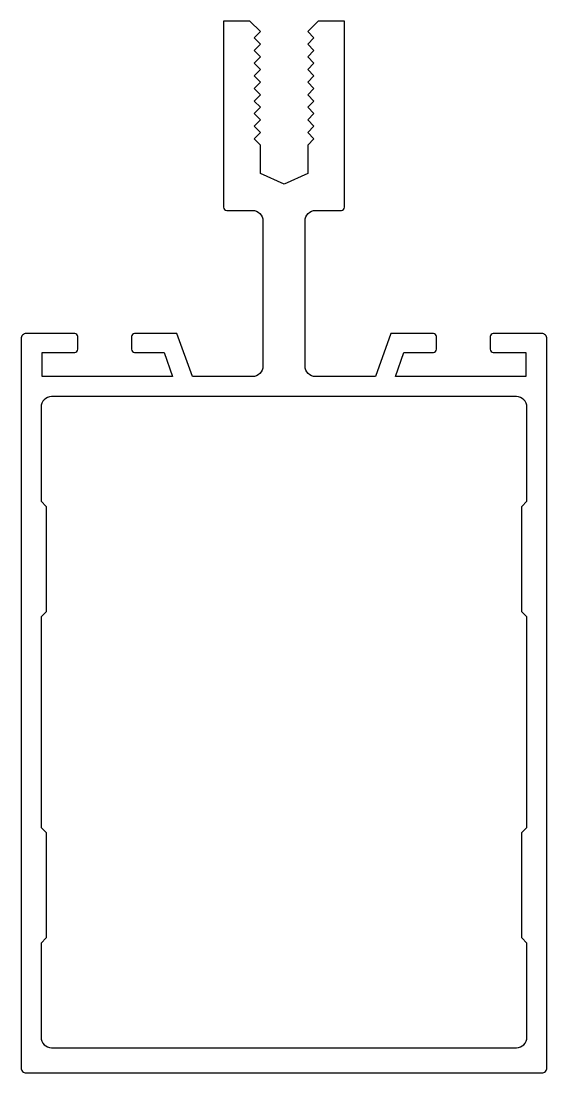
# Model space of a CAD drawing. Extents: x 133 to 183, y 139 to 239.
import ezdxf

# ---------------------------------------------------------------- set-up
doc = ezdxf.new("R2010")
doc.units = 0
doc.header["$LTSCALE"] = 15
doc.layers.add('ERCAN', color=220, linetype='CONTINUOUS')

msp = doc.modelspace()

# ---------------------------------------------------------------- linework, layer by layer
at = {"layer": 'ERCAN', "color": 0}
for points in [[(155.14, 229.02), (155.74, 229.62), (155.14, 230.22), (155.74, 230.82), (155.14, 231.42), (155.74, 232.02), (155.14, 232.62), (155.74, 233.22), (155.14, 233.82), (155.74, 234.42), (155.14, 235.02), (155.74, 235.62), (155.14, 236.22), (155.74, 236.82), (155.14, 237.42), (155.74, 238.02), (154.74, 239.02), (152.24, 239.02), (152.24, 221.32, 0.414214), (152.54, 221.02), (154.99, 221.02, -0.414214), (155.99, 220.02), (155.99, 206.22, -0.414214), (154.99, 205.22), (149.28, 205.22), (147.81, 209.32), (143.79, 209.32, 0.414214), (143.49, 209.02), (143.49, 207.82, 0.414214), (143.79, 207.52), (146.59, 207.52), (147.38, 205.22), (134.99, 205.22), (134.99, 207.52), (138.09, 207.52, 0.414214), (138.39, 207.82), (138.39, 209.02, 0.414214), (138.09, 209.32), (133.49, 209.32, 0.414214), (132.99, 208.82), (132.99, 139.52, 0.414214), (133.49, 139.02), (157.99, 139.02), (182.49, 139.02, 0.414214), (182.99, 139.52), (182.99, 208.82, 0.414214), (182.49, 209.32), (177.89, 209.32, 0.414214), (177.59, 209.02), (177.59, 207.82, 0.414214), (177.89, 207.52), (180.99, 207.52), (180.99, 205.22), (168.6, 205.22), (169.39, 207.52), (172.19, 207.52, 0.414214), (172.49, 207.82), (172.49, 209.02, 0.414214), (172.19, 209.32), (168.16, 209.32), (166.7, 205.22), (160.99, 205.22, -0.414214), (159.99, 206.22), (159.99, 220.02, -0.414214), (160.99, 221.02), (163.44, 221.02, 0.414214), (163.74, 221.32), (163.74, 239.02), (161.24, 239.02), (160.24, 238.02), (160.84, 237.42), (160.24, 236.82), (160.84, 236.22), (160.24, 235.62), (160.84, 235.02), (160.24, 234.42), (160.84, 233.82), (160.24, 233.22), (160.84, 232.62), (160.24, 232.02), (160.84, 231.42), (160.24, 230.82), (160.84, 230.22), (160.24, 229.62), (160.84, 229.02), (160.24, 228.42), (160.84, 227.82), (160.24, 227.22), (160.24, 224.52), (157.99, 223.52), (155.74, 224.52), (155.74, 227.22), (155.14, 227.82), (155.74, 228.42)], [(181.09, 162.37), (181.09, 182.37), (180.59, 182.87), (180.59, 192.87), (181.09, 193.37), (181.09, 202.32, 0.414214), (180.09, 203.32), (157.99, 203.32), (135.89, 203.32, 0.414214), (134.89, 202.32), (134.89, 193.37), (135.39, 192.87), (135.39, 182.87), (134.89, 182.37), (134.89, 162.37), (135.39, 161.87), (135.39, 151.87), (134.89, 151.37), (134.89, 142.42, 0.414214), (135.89, 141.42), (157.99, 141.42), (180.09, 141.42, 0.414214), (181.09, 142.42), (181.09, 151.37), (180.59, 151.87), (180.59, 161.87)]]:
    msp.add_lwpolyline(points, format="xyb", close=True, dxfattribs=at)

doc.saveas('drawing.dxf')
